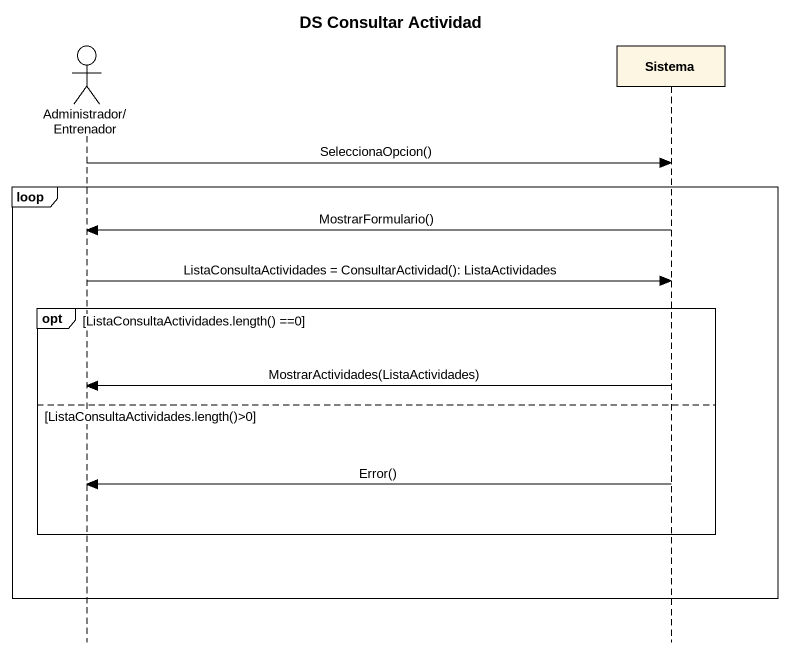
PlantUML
@startuml
title DS Consultar Actividad
hide footbox
actor "Administrador/Entrenador" as Administrador_Entrenador
participant Sistema

Administrador_Entrenador -> Sistema : SeleccionaOpcion()
loop
  Sistema -> Administrador_Entrenador : MostrarFormulario()
  Administrador_Entrenador -> Sistema : ListaConsultaActividades = ConsultarActividad(): ListaActividades
  opt ListaConsultaActividades.length() ==0
    Sistema -> Administrador_Entrenador : MostrarActividades(ListaActividades)
  else ListaConsultaActividades.length()>0
    Sistema -> Administrador_Entrenador : Error()
  end
end
@enduml
